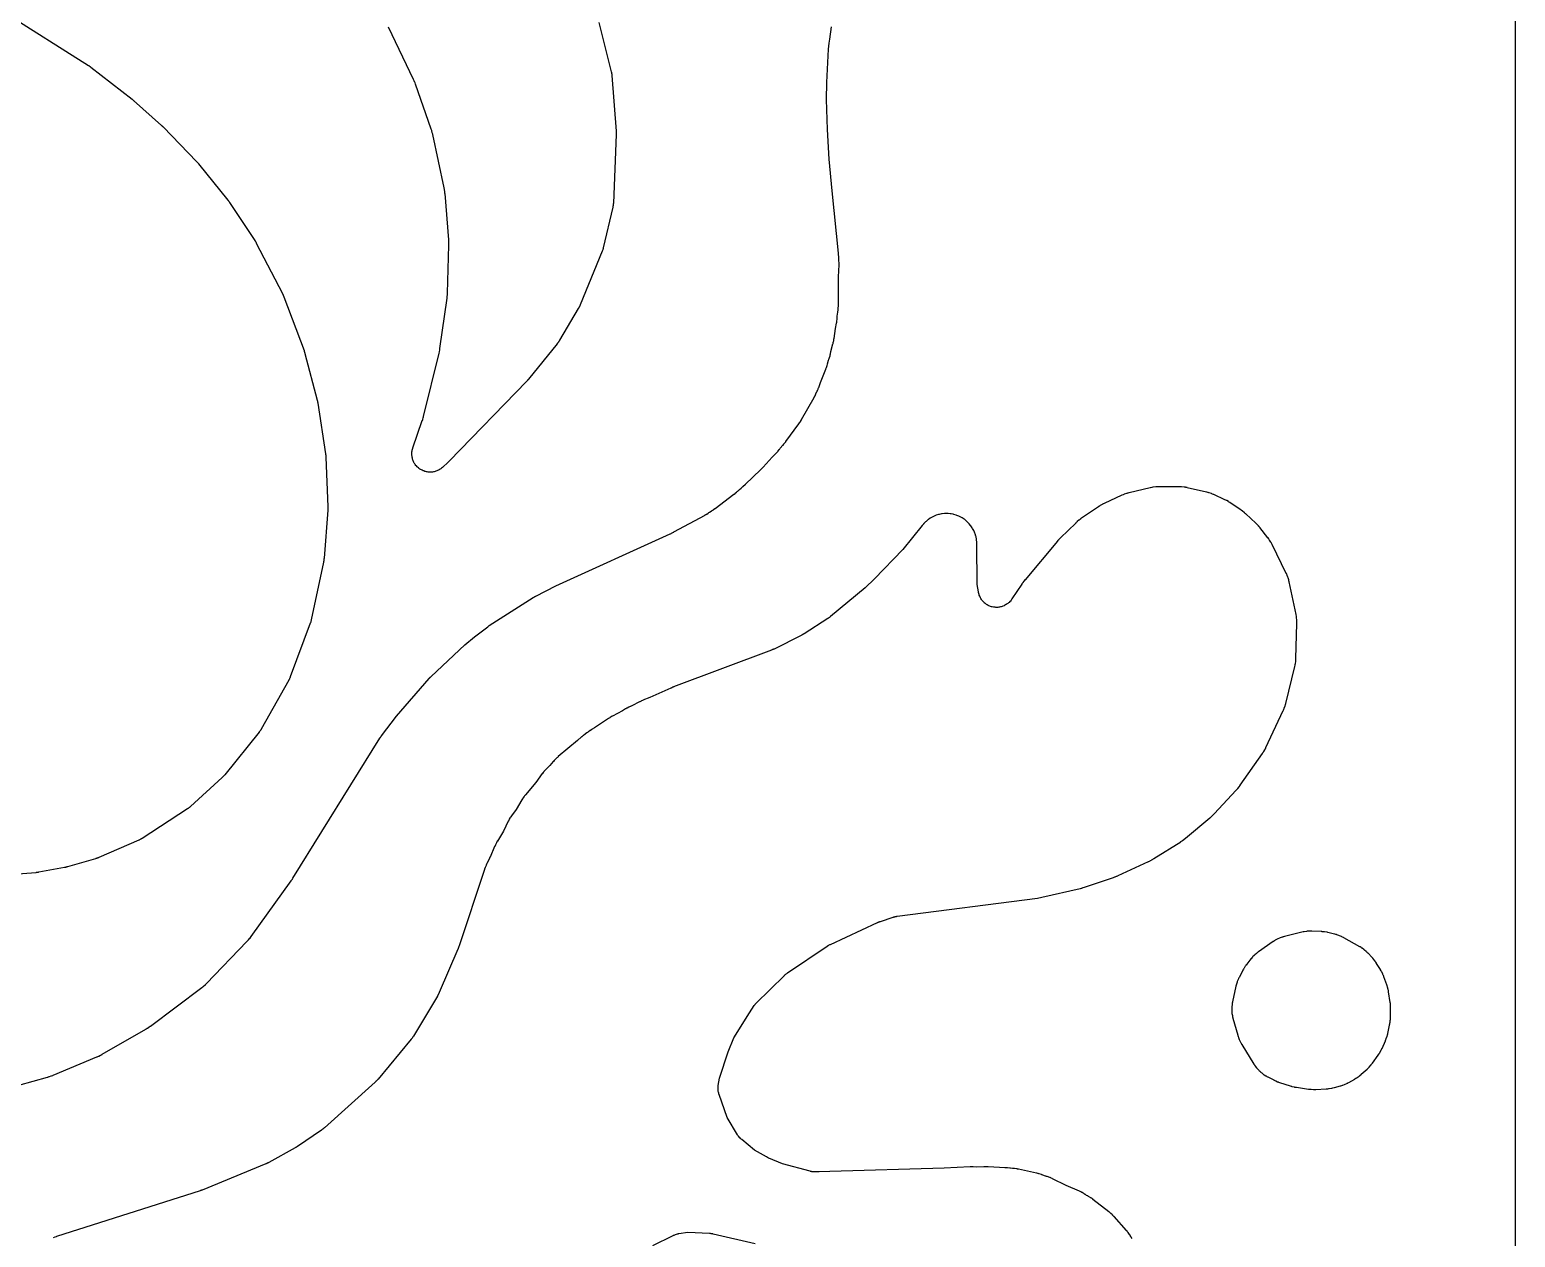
# Model space of a CAD drawing. Header units: millimetres. Extents: x 0 to 300, y 0 to 300.
# Drawn here: x 178.2 to 300, y 102 to 201 of the extents above; entities that cross this region are included whole.
import ezdxf

# ---------------------------------------------------------------- set-up
doc = ezdxf.new("R2010")
doc.units = ezdxf.units.MM
doc.layers.add('CUT', color=7, linetype='CONTINUOUS')

msp = doc.modelspace()

# ---------------------------------------------------------------- linework, layer by layer
at = {"layer": 'CUT'}
for points in [[(1.4375, 300.0625), (298.5476, 300.0625), (299.4329, 300.0625), (299.5063, 300.0589), (299.5645, 300.0503), (299.6216, 300.036), (299.6769, 300.0162), (299.7301, 299.991), (299.7805, 299.9608), (299.8278, 299.9257), (299.8714, 299.8863), (299.9108, 299.8427), (299.9459, 299.7954), (299.9761, 299.745), (300.0013, 299.6918), (300.0211, 299.6365), (300.0354, 299.5794), (300.044, 299.5212), (300.0476, 299.4478), (300.0476, 298.5625), (300.0476, 1.4375)], [(176.1184, 202.4737), (183.042, 198.0836), (183.0511, 198.0778), (183.0721, 198.0641), (183.0811, 198.0581), (183.092, 198.0508), (183.1009, 198.0448), (183.1216, 198.0306), (183.1305, 198.0245), (183.144, 198.0149), (183.1528, 198.0087), (183.1731, 197.994), (183.1818, 197.9877), (183.1924, 197.9798), (183.201, 197.9734), (183.221, 197.9582), (183.2296, 197.9517), (186.6048, 195.328), (186.6097, 195.3242), (186.6211, 195.3152), (186.626, 195.3113), (186.6375, 195.3021), (186.6435, 195.2973), (186.6575, 195.2859), (186.6635, 195.2809), (186.6726, 195.2734), (186.6785, 195.2685), (186.6921, 195.257), (186.6979, 195.2521), (186.7011, 195.2494), (186.708, 195.2434), (186.7239, 195.2294), (186.7307, 195.2234), (189.0231, 193.1761), (189.0281, 193.1716), (189.0398, 193.161), (189.0448, 193.1564), (189.0564, 193.1457), (189.0625, 193.1401), (189.0767, 193.1267), (189.0828, 193.121), (189.092, 193.1122), (189.0979, 193.1065), (189.1117, 193.0931), (189.1176, 193.0873), (189.1208, 193.0841), (189.1277, 193.0772), (189.1438, 193.0609), (189.1507, 193.0539), (191.9197, 190.1873), (191.9267, 190.18), (191.943, 190.1628), (191.9499, 190.1554), (191.9582, 190.1464), (191.9649, 190.139), (191.9807, 190.1215), (191.9874, 190.114), (191.9977, 190.1024), (192.0043, 190.0948), (192.0197, 190.077), (192.0262, 190.0693), (192.0342, 190.0599), (192.0406, 190.0521), (192.0556, 190.034), (192.062, 190.0262), (194.4675, 187.0417), (194.4741, 187.0334), (194.4893, 187.0141), (194.4958, 187.0057), (194.5037, 186.9955), (194.51, 186.9871), (194.5248, 186.9674), (194.5311, 186.9589), (194.5407, 186.9458), (194.5469, 186.9373), (194.5612, 186.9172), (194.5672, 186.9086), (194.5746, 186.898), (194.5806, 186.8893), (194.5944, 186.869), (194.6003, 186.8602), (196.6625, 183.744), (196.6691, 183.7339), (196.6844, 183.7101), (196.6909, 183.6999), (196.6987, 183.6874), (196.705, 183.677), (196.7197, 183.6529), (196.7259, 183.6425), (196.7353, 183.6264), (196.7414, 183.6159), (196.7553, 183.5914), (196.7612, 183.5808), (196.7684, 183.5679), (196.7741, 183.5573), (196.7875, 183.5323), (196.7931, 183.5216), (198.9354, 179.3766), (198.9414, 179.3648), (198.9551, 179.3371), (198.961, 179.3252), (198.968, 179.3106), (198.9736, 179.2986), (198.9866, 179.2705), (198.9921, 179.2584), (199.0003, 179.2398), (199.0056, 179.2277), (199.0178, 179.1992), (199.0229, 179.187), (199.029, 179.172), (199.034, 179.1597), (199.0453, 179.1309), (199.05, 179.1185), (200.7052, 174.7102), (200.7092, 174.6993), (200.7183, 174.6739), (200.7222, 174.663), (200.7268, 174.6497), (200.7305, 174.6387), (200.739, 174.6131), (200.7426, 174.6021), (200.748, 174.5851), (200.7514, 174.574), (200.7593, 174.5482), (200.7626, 174.5371), (200.7665, 174.5235), (200.7697, 174.5124), (200.7769, 174.4863), (200.7799, 174.4752), (201.7822, 170.6499), (201.7851, 170.6386), (201.7917, 170.612), (201.7944, 170.6006), (201.7977, 170.5867), (201.8003, 170.5752), (201.8062, 170.5485), (201.8087, 170.5371), (201.8123, 170.5194), (201.8146, 170.5079), (201.8198, 170.4811), (201.822, 170.4695), (201.8245, 170.4554), (201.8265, 170.4439), (201.831, 170.4169), (201.8328, 170.4053), (202.4708, 166.2425), (202.4727, 166.2298), (202.4768, 166.2003), (202.4784, 166.1876), (202.4803, 166.1721), (202.4818, 166.1594), (202.4851, 166.1298), (202.4864, 166.117), (202.4883, 166.0975), (202.4894, 166.0847), (202.4918, 166.055), (202.4928, 166.0422), (202.4938, 166.0267), (202.4946, 166.0139), (202.4961, 165.9841), (202.4967, 165.9713), (202.6537, 161.8833), (202.6541, 161.8704), (202.6549, 161.8402), (202.6551, 161.8273), (202.6552, 161.8115), (202.6553, 161.7986), (202.6551, 161.7684), (202.655, 161.7555), (202.6546, 161.7356), (202.6543, 161.7227), (202.6532, 161.6925), (202.6527, 161.6796), (202.652, 161.6638), (202.6513, 161.6509), (202.6494, 161.6208), (202.6485, 161.6079), (202.3468, 157.6761), (202.3456, 157.6614), (202.3424, 157.6271), (202.3409, 157.6124), (202.3389, 157.5945), (202.3372, 157.5798), (202.3329, 157.5457), (202.3309, 157.531), (202.3277, 157.5086), (202.3255, 157.494), (202.32, 157.46), (202.3176, 157.4454), (202.3145, 157.4277), (202.3118, 157.4132), (202.3052, 157.3794), (202.3023, 157.3649), (201.3023, 152.6215), (201.3008, 152.6148), (201.2974, 152.5992), (201.2959, 152.5925), (201.2956, 152.5908), (201.2892, 152.5647), (201.2736, 152.5041), (201.2679, 152.4833), (201.2583, 152.4523), (201.2337, 152.3781), (201.2225, 152.3464), (199.5763, 147.9382), (199.5738, 147.9315), (199.5678, 147.9159), (199.5652, 147.9093), (199.5646, 147.9077), (199.554, 147.8819), (199.5284, 147.822), (199.5193, 147.8015), (199.5045, 147.7712), (199.4674, 147.6989), (199.4508, 147.6681), (197.1952, 143.6647), (197.1906, 143.6567), (197.1833, 143.644), (197.1714, 143.6241), (197.1537, 143.5952), (197.1381, 143.5706), (197.125, 143.5506), (197.1183, 143.5406), (197.1153, 143.5361), (197.0995, 143.5135), (197.0631, 143.4632), (197.041, 143.4338), (197.0322, 143.4226), (197.0264, 143.4154), (194.206, 139.9051), (194.2015, 139.8996), (194.1911, 139.8868), (194.1866, 139.8813), (194.1854, 139.8799), (194.1674, 139.8588), (194.1244, 139.8102), (194.1093, 139.7936), (194.0859, 139.7695), (194.0282, 139.7127), (194.0029, 139.6888), (191.392, 137.3102), (191.3852, 137.304), (191.3744, 137.2944), (191.357, 137.2793), (191.3314, 137.2576), (191.3091, 137.2393), (191.2906, 137.2245), (191.2811, 137.2171), (191.2769, 137.2139), (191.2549, 137.1975), (191.2052, 137.1614), (191.1752, 137.1406), (191.1634, 137.1328), (191.1558, 137.1277), (187.4241, 134.7011), (187.4162, 134.6961), (187.4037, 134.6881), (187.3835, 134.6757), (187.3536, 134.6578), (187.3278, 134.6429), (187.3065, 134.6311), (187.2956, 134.6251), (187.2908, 134.6225), (187.2657, 134.6095), (187.209, 134.5813), (187.1749, 134.5653), (187.1616, 134.5593), (187.153, 134.5555), (183.8811, 133.1364), (183.868, 133.1308), (183.8373, 133.1181), (183.8241, 133.1128), (183.808, 133.1064), (183.7947, 133.1012), (183.7637, 133.0895), (183.7503, 133.0845), (183.7298, 133.0771), (183.7164, 133.0724), (183.685, 133.0616), (183.6715, 133.0571), (183.655, 133.0518), (183.6414, 133.0475), (183.6097, 133.0377), (183.596, 133.0336), (181.3045, 132.3678), (181.2937, 132.3647), (181.2686, 132.3577), (181.2578, 132.3548), (181.2445, 132.3513), (181.2337, 132.3485), (181.2083, 132.3422), (181.1975, 132.3395), (181.1807, 132.3355), (181.1698, 132.333), (181.1443, 132.3273), (181.1333, 132.3249), (181.12, 132.3221), (181.109, 132.3199), (181.0834, 132.3148), (181.0724, 132.3127), (178.9519, 131.9197), (178.9406, 131.9177), (178.9141, 131.9131), (178.9027, 131.9112), (178.8888, 131.909), (178.8774, 131.9073), (178.8508, 131.9034), (178.8394, 131.9018), (178.8218, 131.8995), (178.8104, 131.898), (178.7837, 131.8948), (178.7722, 131.8935), (178.7582, 131.892), (178.7468, 131.8909), (178.72, 131.8884), (178.7085, 131.8874), (176.1332, 131.6788)], [(176.129, 114.1397), (179.6746, 115.119), (179.6929, 115.1244), (179.811, 115.1611), (179.8291, 115.167), (179.9758, 115.2178), (179.9937, 115.2243), (180.1093, 115.2684), (180.127, 115.2755), (183.726, 116.7819), (183.7436, 116.7895), (183.8571, 116.8414), (183.8744, 116.8496), (184.0146, 116.9192), (184.0317, 116.928), (184.1416, 116.9869), (184.1584, 116.9963), (187.7381, 119.0668), (187.7531, 119.0758), (187.8498, 119.1355), (187.8645, 119.145), (187.9837, 119.2235), (187.9982, 119.2333), (188.0912, 119.2986), (188.1054, 119.3089), (192.3361, 122.4656), (192.3459, 122.473), (192.4088, 122.522), (192.4184, 122.5297), (192.4557, 122.5599), (192.4744, 122.5758), (192.594, 122.6812), (192.612, 122.6978), (192.6467, 122.731), (192.6555, 122.7396), (192.7119, 122.7959), (192.7205, 122.8047), (196.0294, 126.2435), (196.0441, 126.2593), (196.1374, 126.3635), (196.1515, 126.3798), (196.2637, 126.5146), (196.2772, 126.5314), (196.3628, 126.6421), (196.3757, 126.6593), (199.6571, 131.2304), (199.6626, 131.2381), (199.6999, 131.2919), (199.7056, 131.3003), (199.7511, 131.3681), (199.7565, 131.3764), (199.7915, 131.4306), (199.7972, 131.4395), (206.9312, 142.9221), (206.9372, 142.9316), (206.9514, 142.9538), (206.9575, 142.9633), (206.965, 142.9748), (206.9713, 142.9841), (206.986, 143.0059), (206.9924, 143.0153), (207.0023, 143.0295), (207.0087, 143.0388), (207.024, 143.0602), (207.0306, 143.0694), (207.0387, 143.0805), (207.0454, 143.0895), (207.0612, 143.1106), (207.068, 143.1196), (208.3042, 144.7251), (210.9588, 147.803), (210.9665, 147.8119), (210.9847, 147.8324), (210.9926, 147.8412), (211.0022, 147.8518), (211.0102, 147.8605), (211.0289, 147.8806), (211.037, 147.8891), (211.0496, 147.9022), (211.0578, 147.9106), (211.077, 147.9302), (211.0853, 147.9385), (211.0955, 147.9487), (211.1039, 147.9569), (211.1237, 147.9759), (211.1322, 147.9841), (213.8863, 150.5731), (214.6924, 151.236), (215.7701, 152.065), (215.8693, 152.1413), (215.8873, 152.1551), (215.8932, 152.1597), (219.51, 154.4602), (219.5195, 154.4661), (219.5417, 154.4799), (219.5512, 154.4857), (219.5629, 154.4927), (219.5726, 154.4984), (219.5951, 154.5116), (219.6048, 154.5172), (219.6198, 154.5257), (219.6296, 154.5312), (219.6525, 154.5438), (219.6623, 154.5492), (219.6743, 154.5556), (219.6842, 154.5609), (219.7074, 154.5729), (219.7174, 154.578), (221.3615, 155.407), (230.7412, 159.6859), (230.7513, 159.6907), (230.8061, 159.7169), (230.8391, 159.7322), (230.8504, 159.7376), (230.9419, 159.7825), (230.9531, 159.7882), (231.0252, 159.8254), (231.0363, 159.8313), (233.5964, 161.2225), (233.6055, 161.2276), (233.6688, 161.2634), (233.6782, 161.2688), (233.7192, 161.293), (233.7388, 161.3051), (233.8592, 161.3826), (233.8776, 161.3949), (233.9091, 161.4168), (233.9175, 161.4228), (233.9758, 161.4649), (233.9852, 161.4718), (233.9978, 161.4813), (234.0035, 161.4846), (234.119, 161.5541), (234.1366, 161.5651), (234.2785, 161.6573), (234.2957, 161.6689), (234.4061, 161.7462), (234.4229, 161.7584), (235.9704, 162.9237), (235.9831, 162.9335), (236.0642, 162.998), (236.0765, 163.0081), (236.1761, 163.0918), (236.1882, 163.1022), (236.2658, 163.1709), (236.2776, 163.1817), (236.3888, 163.2856), (236.4161, 163.3077), (236.4322, 163.3213), (236.5621, 163.4341), (236.5777, 163.4482), (236.678, 163.5418), (236.6932, 163.5564), (236.9015, 163.765), (238.1416, 164.9243), (238.1509, 164.9331), (238.2104, 164.9912), (238.2194, 165.0002), (238.2926, 165.0747), (238.3014, 165.0839), (238.3584, 165.1444), (238.367, 165.1538), (239.0901, 165.9556), (239.3551, 166.2209), (239.3692, 166.2354), (239.4587, 166.3313), (239.4722, 166.3462), (239.5804, 166.4702), (239.5934, 166.4856), (239.6763, 166.5873), (239.6888, 166.6032), (239.7685, 166.7079), (239.985, 166.948), (239.9952, 166.9596), (240.0606, 167.0359), (240.0705, 167.0478), (240.15, 167.1457), (240.1596, 167.1578), (240.2209, 167.2374), (240.2302, 167.2498), (241.2806, 168.6883), (241.2906, 168.7025), (241.3544, 168.7954), (241.364, 168.8098), (241.4407, 168.9286), (241.4499, 168.9433), (241.5082, 169.0397), (241.5169, 169.0547), (242.5353, 170.8535), (242.5449, 170.8711), (242.6052, 170.9865), (242.6142, 171.0044), (242.685, 171.1516), (242.6934, 171.1698), (242.7458, 171.2889), (242.7471, 171.2918), (242.7557, 171.3082), (242.761, 171.3184), (242.7837, 171.3636), (242.7943, 171.3856), (242.857, 171.5239), (242.8663, 171.5455), (242.8817, 171.5831), (242.8857, 171.5934), (242.9132, 171.6645), (242.9175, 171.6761), (243.0672, 172.0889), (243.5069, 173.1847), (243.5134, 173.2018), (243.5544, 173.3137), (243.5605, 173.3311), (243.6076, 173.4731), (243.6131, 173.4905), (243.6472, 173.6048), (243.6521, 173.6224), (243.731, 173.9197), (243.7549, 173.9857), (243.7585, 173.9959), (243.7828, 174.067), (243.7864, 174.0776), (243.8015, 174.1245), (243.8083, 174.1473), (243.848, 174.2898), (243.8537, 174.312), (243.8629, 174.3505), (243.8653, 174.361), (243.8811, 174.4336), (243.8836, 174.4454), (243.9225, 174.6417), (244.0866, 175.2604), (244.0908, 175.2771), (244.1164, 175.3863), (244.1201, 175.4032), (244.1483, 175.5411), (244.1515, 175.558), (244.1708, 175.6685), (244.1735, 175.6856), (244.2956, 176.5259), (244.3801, 176.9529), (244.3824, 176.9649), (244.3961, 177.0425), (244.3981, 177.0544), (244.4054, 177.1013), (244.4087, 177.1253), (244.4267, 177.282), (244.429, 177.3061), (244.4325, 177.3534), (244.4333, 177.3655), (244.4375, 177.4443), (244.4381, 177.4564), (244.4403, 177.5223), (244.4899, 177.8639), (244.4925, 177.8841), (244.507, 178.0156), (244.5089, 178.0359), (244.5216, 178.2014), (244.5228, 178.2217), (244.5284, 178.3539), (244.5289, 178.3742), (244.549, 180.7515), (244.5825, 181.7441), (244.5828, 181.7637), (244.5829, 181.8911), (244.5826, 181.9107), (244.5776, 182.0705), (244.5766, 182.0901), (244.5684, 182.2172), (244.5669, 182.2367), (244.562, 182.2864), (244.5621, 182.293), (244.562, 182.3095), (244.56, 182.4164), (244.5594, 182.4328), (244.5532, 182.5669), (244.5522, 182.5834), (244.5443, 182.69), (244.5429, 182.7064), (244.025, 187.8037), (243.7718, 190.4049), (243.652, 192.8328), (243.5506, 195.3062), (243.594, 196.6839), (243.7253, 199.4284), (243.7551, 199.6634), (243.7874, 199.9178), (243.8281, 200.2376), (243.9565, 201.2483)], [(224.8904, 201.6065), (225.9064, 197.565), (225.9087, 197.5557), (225.9122, 197.5412), (225.9174, 197.5179), (225.9247, 197.4836), (225.9305, 197.4541), (225.9348, 197.43), (225.9369, 197.4176), (225.9378, 197.4122), (225.9419, 197.384), (225.9502, 197.3207), (225.9544, 197.283), (225.9556, 197.2684), (225.9564, 197.2589), (226.3105, 192.7103), (226.3114, 192.6968), (226.3134, 192.6653), (226.3141, 192.6518), (226.3149, 192.6353), (226.3155, 192.6218), (226.3165, 192.5903), (226.3168, 192.5768), (226.3172, 192.556), (226.3173, 192.5425), (226.3174, 192.511), (226.3173, 192.4975), (226.3171, 192.481), (226.3169, 192.4675), (226.316, 192.436), (226.3155, 192.4225), (226.0771, 186.8091), (226.0766, 186.7986), (226.0758, 186.7824), (226.0725, 186.7405), (226.0654, 186.6701), (226.0617, 186.6387), (226.0614, 186.6371), (226.0566, 186.6059), (226.0446, 186.5362), (226.0365, 186.4949), (226.0329, 186.479), (226.0306, 186.4688), (225.2523, 183.1339), (225.2502, 183.1251), (225.2468, 183.1113), (225.2412, 183.0893), (225.2324, 183.057), (225.2245, 183.0296), (225.2177, 183.0072), (225.2142, 182.9959), (225.2126, 182.9908), (225.2039, 182.9651), (225.1837, 182.9078), (225.1709, 182.874), (225.1658, 182.861), (225.1624, 182.8527), (223.3571, 178.4583), (223.3508, 178.4433), (223.3358, 178.4085), (223.3292, 178.3937), (223.321, 178.3757), (223.3142, 178.3609), (223.2979, 178.3267), (223.2908, 178.3121), (223.2797, 178.2898), (223.2723, 178.2753), (223.2548, 178.2417), (223.2472, 178.2274), (223.2377, 178.21), (223.2298, 178.1958), (223.2111, 178.1628), (223.203, 178.1488), (221.6671, 175.5524), (221.6586, 175.5383), (221.6385, 175.5057), (221.6298, 175.4918), (221.619, 175.475), (221.61, 175.4612), (221.5887, 175.4294), (221.5795, 175.4158), (221.5651, 175.3951), (221.5556, 175.3817), (221.5332, 175.3507), (221.5235, 175.3374), (221.5114, 175.3214), (221.5015, 175.3084), (221.4779, 175.2782), (221.4677, 175.2653), (219.1235, 172.3671), (219.1171, 172.3592), (219.102, 172.341), (219.0955, 172.3332), (219.0875, 172.3238), (219.0809, 172.3161), (219.0654, 172.2982), (219.0587, 172.2906), (219.0483, 172.2789), (219.0416, 172.2713), (219.0257, 172.2538), (219.0188, 172.2463), (219.0104, 172.2372), (219.0035, 172.2298), (218.9872, 172.2127), (218.9802, 172.2054), (212.6041, 165.633), (212.6006, 165.6294), (212.5925, 165.6212), (212.5891, 165.6176), (212.5808, 165.6093), (212.5765, 165.605), (212.5663, 165.5949), (212.5619, 165.5905), (212.5552, 165.5839), (212.5509, 165.5797), (212.5407, 165.5699), (212.5369, 165.5662), (212.5284, 165.5581), (212.5164, 165.5469), (212.5111, 165.5419), (212.0843, 165.1472), (212.0524, 165.1191), (211.9904, 165.0672), (211.92, 165.0139), (211.8715, 164.9807), (211.7962, 164.9346), (211.7447, 164.9064), (211.6653, 164.8678), (211.6112, 164.8448), (211.5284, 164.8142), (211.4724, 164.7966), (211.387, 164.7742), (211.3295, 164.7622), (211.2423, 164.7483), (211.1839, 164.742), (211.0957, 164.7367), (211.037, 164.7361), (210.9488, 164.7395), (210.8902, 164.7447), (210.8028, 164.7567), (210.745, 164.7676), (210.6592, 164.7881), (210.6028, 164.8046), (210.5194, 164.8334), (210.4648, 164.8554), (210.3846, 164.8923), (210.3325, 164.9194), (210.2563, 164.964), (210.2071, 164.9961), (210.1357, 165.0479), (210.0899, 165.0847), (210.0238, 165.1433), (209.9818, 165.1844), (209.9219, 165.2492), (209.8841, 165.2942), (209.8307, 165.3645), (209.7976, 165.413), (209.7514, 165.4883), (209.7231, 165.5398), (209.6845, 165.6192), (209.6614, 165.6732), (209.6308, 165.756), (209.6131, 165.812), (209.5907, 165.8974), (209.5786, 165.9549), (209.5647, 166.0421), (209.5583, 166.1005), (209.553, 166.1886), (209.5524, 166.2474), (209.5557, 166.3356), (209.5609, 166.3941), (209.5728, 166.4816), (209.5837, 166.5394), (209.6042, 166.6252), (209.6268, 166.7029), (209.6402, 166.7449), (210.4069, 168.9656), (210.4112, 168.9786), (210.4383, 169.0634), (210.4424, 169.0765), (210.474, 169.1838), (210.4777, 169.197), (210.501, 169.2831), (210.5044, 169.2963), (211.7821, 174.4936), (211.7855, 174.5085), (211.8068, 174.6056), (211.8099, 174.6206), (211.8334, 174.7431), (211.8361, 174.7582), (211.8524, 174.8563), (211.8547, 174.8714), (212.4345, 179.0139), (212.4365, 179.0298), (212.4482, 179.1333), (212.4498, 179.1493), (212.4609, 179.2796), (212.4621, 179.2956), (212.4682, 179.3996), (212.469, 179.4156), (212.596, 183.3651), (212.5963, 183.3824), (212.5967, 183.4949), (212.5965, 183.5122), (212.5929, 183.6534), (212.5922, 183.6707), (212.5861, 183.783), (212.5849, 183.8003), (212.2692, 187.5839), (212.2673, 187.6031), (212.253, 187.727), (212.2505, 187.7461), (212.2275, 187.9009), (212.2244, 187.9199), (212.2021, 188.0427), (212.1984, 188.0615), (211.2619, 192.4282), (211.2577, 192.4463), (211.2288, 192.5633), (211.2241, 192.5812), (211.1833, 192.7269), (211.178, 192.7447), (211.1419, 192.8597), (211.1361, 192.8773), (209.8565, 196.5536), (209.8506, 196.5697), (209.8109, 196.674), (209.8046, 196.69), (209.7511, 196.8194), (209.7443, 196.8351), (209.6987, 196.937), (209.6915, 196.9526), (207.6275, 201.2317)], [(268.6296, 101.8775), (268.5516, 101.9886), (268.5193, 102.0431), (268.5118, 102.0555), (268.4622, 102.135), (268.4544, 102.1471), (268.4234, 102.1942), (268.407, 102.2179), (268.2966, 102.3692), (268.2791, 102.3921), (268.2437, 102.436), (268.2345, 102.4471), (268.174, 102.5186), (268.1645, 102.5295), (267.1437, 103.6787), (267.1345, 103.6889), (267.0736, 103.7544), (267.0641, 103.7644), (267.0266, 103.8029), (267.0069, 103.8222), (266.8764, 103.9444), (266.8559, 103.9627), (266.8151, 103.9976), (266.8045, 104.0065), (266.7352, 104.063), (266.7244, 104.0715), (265.4075, 105.0958), (265.3952, 105.1051), (265.3144, 105.1647), (265.3018, 105.1737), (265.2524, 105.2082), (265.2266, 105.2252), (265.0564, 105.3315), (265.0298, 105.3471), (264.9771, 105.3764), (264.9635, 105.3837), (264.8874, 105.4234), (264.887, 105.4237), (264.7984, 105.4856), (264.7846, 105.4949), (264.7304, 105.5306), (264.7021, 105.5481), (264.5153, 105.6567), (264.4861, 105.6726), (264.4283, 105.7021), (264.4134, 105.7094), (264.3157, 105.7558), (264.3006, 105.7628), (263.2227, 106.2386), (262.0941, 106.7909), (262.0781, 106.7984), (261.9738, 106.8457), (261.9577, 106.8528), (261.8943, 106.8793), (261.8614, 106.8919), (261.6454, 106.9677), (261.6119, 106.9784), (261.5458, 106.9973), (261.5288, 107.002), (261.4458, 107.0231), (261.3894, 107.048), (261.3754, 107.0539), (261.2845, 107.0914), (261.2704, 107.097), (261.2152, 107.1181), (261.1867, 107.1282), (260.9997, 107.1891), (260.9707, 107.1977), (260.9137, 107.2131), (260.899, 107.2169), (260.8034, 107.2402), (260.7887, 107.2436), (259.2926, 107.5686), (259.2821, 107.5708), (259.2088, 107.5854), (259.1978, 107.5875), (259.1496, 107.5961), (259.1263, 107.5998), (258.9804, 107.6201), (258.9579, 107.6228), (258.9186, 107.6267), (258.908, 107.6277), (258.8343, 107.6338), (258.8224, 107.6347), (258.6489, 107.6455), (258.6188, 107.6507), (258.5897, 107.655), (258.4003, 107.6783), (258.3711, 107.6811), (258.3139, 107.6853), (258.2992, 107.6862), (258.2039, 107.6909), (258.1892, 107.6914), (257.7402, 107.7023), (256.8233, 107.7596), (256.8093, 107.7603), (256.7188, 107.7639), (256.7048, 107.7643), (256.591, 107.7661), (256.5771, 107.7661), (256.4865, 107.7655), (256.4725, 107.7652), (255.8873, 107.7473), (255.5875, 107.7546), (255.5783, 107.7547), (255.5143, 107.7553), (255.5044, 107.7553), (255.4246, 107.7547), (255.4149, 107.7545), (255.3518, 107.7531), (255.3415, 107.7527), (253.2002, 107.665), (243.8427, 107.3786), (242.948, 107.3512), (242.855, 107.3483), (242.7473, 107.345), (242.3578, 107.3659), (242.3297, 107.3704), (242.2754, 107.3814), (242.2329, 107.391), (242.2165, 107.3952), (242.206, 107.3979), (239.9472, 107.9989), (238.8234, 108.4623), (238.8007, 108.4756), (238.6378, 108.5708), (238.3803, 108.7214), (237.6643, 109.14), (236.6096, 109.9972), (236.6021, 110.0033), (236.6015, 110.0038), (236.5616, 110.0391), (236.5003, 110.0964), (236.4364, 110.1627), (236.3974, 110.2075), (236.3416, 110.2786), (236.2961, 110.3429), (236.2666, 110.3874), (236.2635, 110.3924), (236.2576, 110.4019), (235.4011, 111.8191), (234.7518, 113.6868), (234.7385, 113.7283), (234.716, 113.8049), (234.6955, 113.8896), (234.6845, 113.9466), (234.6723, 114.0328), (234.667, 114.0906), (234.6631, 114.1777), (234.6634, 114.2357), (234.668, 114.3227), (234.6761, 114.4021), (234.6815, 114.4454), (234.7727, 115.049), (235.4815, 117.1839), (235.9455, 118.3563), (237.2392, 120.4037), (237.628, 120.9878), (237.6341, 120.9967), (237.6435, 121.0105), (237.6687, 121.0457), (237.6708, 121.0484), (237.7167, 121.1006), (237.7518, 121.1383), (237.7657, 121.1525), (237.7748, 121.1616), (240.1, 123.455), (240.1075, 123.4622), (240.119, 123.4734), (240.1496, 123.5015), (240.2022, 123.5477), (240.226, 123.5679), (240.2273, 123.569), (240.2517, 123.5883), (240.3074, 123.6308), (240.341, 123.6552), (240.3543, 123.6643), (240.3628, 123.6702), (243.6174, 125.867), (243.6249, 125.872), (243.6368, 125.8799), (243.6559, 125.8921), (243.6843, 125.9099), (243.7088, 125.9246), (243.729, 125.9364), (243.7393, 125.9423), (243.7439, 125.9449), (243.7677, 125.9578), (243.8216, 125.9861), (243.8539, 126.0023), (243.8665, 126.0082), (243.8747, 126.0121), (247.73, 127.7952), (247.7418, 127.8005), (247.7693, 127.8128), (247.7812, 127.8179), (247.7957, 127.8242), (247.8076, 127.8292), (247.8355, 127.8406), (247.8475, 127.8455), (247.866, 127.8528), (247.8781, 127.8574), (247.9063, 127.8681), (247.9184, 127.8726), (247.9333, 127.8779), (247.9455, 127.8822), (247.974, 127.8921), (247.9862, 127.8962), (249.0156, 128.2354), (249.0257, 128.2386), (249.0414, 128.2436), (249.0822, 128.2554), (249.1514, 128.2738), (249.1823, 128.2814), (249.184, 128.2818), (249.2152, 128.2883), (249.2855, 128.3017), (249.3274, 128.3087), (249.3436, 128.311), (249.3542, 128.3124), (260.857, 129.8089), (260.8715, 129.811), (260.9654, 129.8256), (260.9799, 129.828), (261.0974, 129.8491), (261.1117, 129.8519), (261.2049, 129.871), (261.2192, 129.8742), (264.3694, 130.6015), (264.3836, 130.605), (264.4753, 130.6285), (264.4893, 130.6323), (264.6037, 130.6646), (264.6177, 130.6688), (264.7081, 130.6967), (264.722, 130.7012), (267.089, 131.4962), (267.1045, 131.5016), (267.2051, 131.5385), (267.2205, 131.5444), (267.3454, 131.5942), (267.3606, 131.6005), (267.459, 131.6428), (267.474, 131.6495), (269.9723, 132.8071), (269.9896, 132.8155), (270.1014, 132.8718), (270.1185, 132.8807), (270.2564, 132.9557), (270.2732, 132.9652), (270.3812, 133.0285), (270.3976, 133.0385), (272.6069, 134.4307), (272.6234, 134.4415), (272.7299, 134.5136), (272.746, 134.5249), (272.8765, 134.6197), (272.8923, 134.6316), (272.9938, 134.7105), (273.0092, 134.7229), (275.0075, 136.3863), (275.0219, 136.3987), (275.1146, 136.481), (275.1287, 136.4939), (275.2417, 136.6008), (275.2553, 136.6141), (275.3426, 136.7022), (275.3558, 136.7159), (277.1667, 138.6619), (277.1805, 138.6773), (277.2688, 138.7791), (277.2821, 138.7949), (277.3884, 138.9263), (277.4012, 138.9426), (277.4823, 139.0502), (277.4944, 139.067), (279.3196, 141.6715), (279.3269, 141.6822), (279.374, 141.7526), (279.3811, 141.7635), (279.4085, 141.8064), (279.422, 141.8286), (279.5067, 141.9751), (279.5193, 141.9979), (279.5428, 142.043), (279.5487, 142.0546), (279.5862, 142.1305), (279.5919, 142.1423), (281.0207, 145.1963), (281.0268, 145.2097), (281.0652, 145.2974), (281.0709, 145.3109), (281.0927, 145.3641), (281.1032, 145.3916), (281.1669, 145.5719), (281.176, 145.5999), (281.1924, 145.655), (281.1965, 145.6692), (281.2216, 145.7615), (281.2253, 145.7757), (281.9673, 148.7907), (281.9709, 148.8064), (281.9931, 148.9082), (281.9963, 148.9239), (282.008, 148.9854), (282.0132, 149.0171), (282.0411, 149.2236), (282.0445, 149.2555), (282.0496, 149.3179), (282.0507, 149.3339), (282.0563, 149.438), (282.057, 149.454), (282.136, 152.3337), (282.1362, 152.3513), (282.136, 152.4655), (282.1357, 152.483), (282.1335, 152.5516), (282.1314, 152.5866), (282.111, 152.814), (282.1068, 152.8489), (282.0967, 152.9167), (282.0938, 152.934), (282.0736, 153.0464), (282.0703, 153.0637), (281.5076, 155.7436), (281.505, 155.7558), (281.4866, 155.835), (281.4836, 155.8472), (281.4716, 155.8945), (281.465, 155.9186), (281.4191, 156.0723), (281.4028, 156.1195), (281.3443, 156.2688), (281.3346, 156.2919), (281.3149, 156.3366), (281.3098, 156.348), (281.2754, 156.4216), (281.27, 156.4329), (280.108, 158.796), (280.1009, 158.81), (280.0533, 158.9006), (280.0458, 158.9144), (280.0159, 158.9681), (279.9998, 158.9951), (279.8908, 159.1682), (279.8734, 159.1944), (279.8379, 159.2446), (279.8287, 159.2573), (279.7675, 159.3393), (279.758, 159.3518), (279.0863, 160.2049), (279.0795, 160.2134), (279.0314, 160.2723), (279.0242, 160.281), (278.9919, 160.319), (278.976, 160.337), (278.8747, 160.4471), (278.8587, 160.4638), (278.8305, 160.4922), (278.8227, 160.4998), (278.7688, 160.5522), (278.76, 160.5606), (277.9388, 161.3254), (277.9305, 161.333), (277.8723, 161.3852), (277.8636, 161.3929), (277.8248, 161.4264), (277.8057, 161.4421), (277.6851, 161.5378), (277.6662, 161.5522), (277.6329, 161.5765), (277.6238, 161.583), (277.5606, 161.6274), (277.5502, 161.6345), (276.6612, 162.2317), (276.6511, 162.2383), (276.5852, 162.2807), (276.5749, 162.2871), (276.5348, 162.3118), (276.514, 162.324), (276.3772, 162.4007), (276.356, 162.412), (276.3139, 162.4334), (276.3031, 162.4388), (276.2326, 162.4729), (276.2216, 162.4781), (275.3212, 162.8916), (275.3074, 162.8977), (275.2175, 162.9363), (275.2036, 162.942), (275.149, 162.9639), (275.1208, 162.9743), (274.9358, 163.0377), (274.907, 163.0468), (274.8505, 163.063), (274.836, 163.067), (274.7413, 163.0917), (274.7267, 163.0953), (273.1484, 163.4644), (273.1312, 163.4681), (273.019, 163.4909), (273.0017, 163.4942), (272.9341, 163.5059), (272.8992, 163.5108), (272.672, 163.5365), (272.6369, 163.5394), (272.5683, 163.5431), (272.5507, 163.5437), (272.4364, 163.5465), (272.4188, 163.5467), (270.8086, 163.5386), (270.7916, 163.5383), (270.681, 163.5346), (270.664, 163.5338), (270.5977, 163.5297), (270.5638, 163.5266), (270.3443, 163.5005), (270.3106, 163.4955), (270.2452, 163.4839), (270.2285, 163.4807), (270.1202, 163.4583), (270.1036, 163.4546), (268.3672, 163.0444), (268.3527, 163.0408), (268.2584, 163.016), (268.244, 163.012), (268.1877, 162.9957), (268.1591, 162.9867), (267.9749, 162.9232), (267.9468, 162.9127), (267.8925, 162.8909), (267.8787, 162.8851), (267.7892, 162.8465), (267.7755, 162.8404), (266.3285, 162.1733), (266.3168, 162.1678), (266.241, 162.1308), (266.2294, 162.125), (266.1843, 162.1018), (266.1615, 162.0895), (266.0151, 162.006), (265.9929, 161.9926), (265.95, 161.9656), (265.9391, 161.9586), (265.8687, 161.9122), (265.858, 161.9049), (264.3998, 160.8967), (264.3895, 160.8895), (264.3234, 160.8417), (264.3133, 160.8343), (264.2742, 160.8047), (264.2545, 160.7892), (264.1286, 160.6856), (264.1096, 160.6692), (264.0731, 160.6365), (264.0638, 160.628), (264.0042, 160.5724), (263.9951, 160.5637), (262.7558, 159.3566), (262.7452, 159.346), (262.6773, 159.2766), (262.667, 159.2657), (262.584, 159.1764), (262.574, 159.1654), (262.5097, 159.0926), (262.4999, 159.0813), (259.8372, 155.9132), (259.8262, 155.8998), (259.7563, 155.8116), (259.7457, 155.7978), (259.6612, 155.6846), (259.6511, 155.6706), (259.5864, 155.5784), (259.5766, 155.5641), (258.7675, 154.3384), (258.7419, 154.3017), (258.6934, 154.2356), (258.637, 154.1663), (258.5972, 154.122), (258.5342, 154.0586), (258.4902, 154.0185), (258.4211, 153.9616), (258.3734, 153.9261), (258.299, 153.8764), (258.248, 153.8458), (258.1691, 153.8037), (258.1152, 153.7783), (258.0326, 153.7442), (257.9765, 153.7243), (257.8908, 153.6986), (257.833, 153.6844), (257.7452, 153.6673), (257.6863, 153.6589), (257.5973, 153.6506), (257.5378, 153.648), (257.4484, 153.6487), (257.3889, 153.652), (257.3, 153.6615), (257.2412, 153.6707), (257.1537, 153.689), (257.0961, 153.704), (257.0108, 153.7309), (256.955, 153.7516), (256.8727, 153.7868), (256.8193, 153.8129), (256.7409, 153.8561), (256.6903, 153.8874), (256.6167, 153.9381), (256.5694, 153.9743), (256.5012, 154.0321), (256.4577, 154.0728), (256.3955, 154.137), (256.3563, 154.1818), (256.3009, 154.252), (256.2663, 154.3004), (256.218, 154.3757), (256.1885, 154.4274), (256.1479, 154.5071), (256.1236, 154.5615), (256.0912, 154.6448), (256.0724, 154.7013), (256.0484, 154.7874), (256.0304, 154.8673), (256.0216, 154.9112), (255.9172, 155.5119), (255.9148, 155.5268), (255.9093, 155.5616), (255.9093, 155.5617), (255.8934, 158.7966), (255.8931, 158.8113), (255.8903, 158.9071), (255.8897, 158.9218), (255.8866, 158.9793), (255.8842, 159.0087), (255.8648, 159.1967), (255.8558, 159.255), (255.8185, 159.4376), (255.8039, 159.4947), (255.7488, 159.6728), (255.7287, 159.7282), (255.6564, 159.9), (255.6309, 159.9532), (255.5421, 160.1171), (255.5115, 160.1675), (255.4071, 160.3219), (255.3717, 160.369), (255.2526, 160.5124), (255.2127, 160.5559), (255.0801, 160.6869), (255.0362, 160.7262), (254.8914, 160.8436), (254.8438, 160.8784), (254.6882, 160.981), (254.6374, 161.011), (254.4725, 161.0978), (254.419, 161.1227), (254.2463, 161.1929), (254.1907, 161.2124), (254.012, 161.2653), (253.9547, 161.2792), (253.7716, 161.3144), (253.7132, 161.3226), (253.5276, 161.3396), (253.4687, 161.3421), (253.2823, 161.3408), (253.2235, 161.3375), (253.0381, 161.3179), (252.9798, 161.3088), (252.7973, 161.2711), (252.7402, 161.2564), (252.5622, 161.2009), (252.5069, 161.1806), (252.3352, 161.108), (252.2821, 161.0824), (252.1184, 160.9933), (252.0681, 160.9626), (251.9139, 160.8578), (251.8668, 160.8223), (251.7237, 160.7029), (251.6803, 160.663), (251.5478, 160.5282), (251.5276, 160.5067), (251.4893, 160.4638), (251.4796, 160.4526), (251.4176, 160.3795), (251.4082, 160.3682), (249.8257, 158.4072), (247.4802, 156.0019), (246.7241, 155.2483), (243.8959, 152.8996), (243.8852, 152.8908), (243.86, 152.8706), (243.8491, 152.8619), (243.8358, 152.8515), (243.8248, 152.8431), (243.7989, 152.8236), (243.7878, 152.8153), (243.7706, 152.8028), (243.7594, 152.7947), (243.7329, 152.776), (243.7216, 152.768), (243.7076, 152.7585), (243.6961, 152.7507), (243.6691, 152.7329), (243.6575, 152.7253), (243.657, 152.725), (243.6568, 152.7248), (243.6566, 152.7247), (241.7125, 151.4793), (241.7024, 151.4729), (241.6789, 151.4583), (241.6688, 151.452), (241.6564, 151.4446), (241.6462, 151.4385), (241.6222, 151.4245), (241.6119, 151.4185), (241.596, 151.4095), (241.5857, 151.4037), (241.5614, 151.3903), (241.5509, 151.3846), (241.5382, 151.3778), (241.5276, 151.3723), (241.503, 151.3595), (241.4924, 151.3541), (239.2536, 150.2333), (239.2529, 150.233), (239.2343, 150.224), (239.2237, 150.219), (239.2108, 150.2129), (239.2002, 150.208), (239.1753, 150.1968), (239.1646, 150.192), (239.1482, 150.1848), (239.1374, 150.1802), (239.1123, 150.1696), (239.1015, 150.1651), (239.0882, 150.1597), (239.0774, 150.1554), (239.052, 150.1454), (239.0411, 150.1412), (231.021, 147.1201), (231.0127, 147.1169), (230.9547, 147.094), (230.9457, 147.0904), (230.8739, 147.0608), (230.8652, 147.0571), (230.8088, 147.0328), (230.7996, 147.0288), (229.0585, 146.2435), (228.4991, 146.0252), (228.483, 146.0186), (228.3793, 145.9747), (228.3635, 145.9677), (228.235, 145.9088), (228.2194, 145.9013), (228.1184, 145.8515), (228.103, 145.8436), (227.7117, 145.6361), (227.4792, 145.5312), (227.4625, 145.5234), (227.3551, 145.4709), (227.3387, 145.4626), (227.206, 145.3926), (227.1899, 145.3838), (227.0859, 145.3249), (227.07, 145.3156), (226.8156, 145.1608), (226.0036, 144.7302), (225.9904, 144.723), (225.9051, 144.675), (225.8921, 144.6674), (225.7866, 144.6045), (225.7737, 144.5966), (225.691, 144.5444), (225.6784, 144.5362), (224.5351, 143.7741), (224.3282, 143.6482), (224.3098, 143.6366), (224.192, 143.559), (224.1741, 143.5467), (224.0299, 143.4441), (224.0124, 143.4311), (223.9581, 143.3894), (223.9118, 143.3585), (223.8938, 143.346), (223.7782, 143.2627), (223.7606, 143.2496), (223.6196, 143.1399), (223.6025, 143.1261), (223.4933, 143.0346), (223.4768, 143.0202), (223.1443, 142.7201), (221.5597, 141.4092), (221.5492, 141.4003), (221.4817, 141.3419), (221.4715, 141.3328), (221.4317, 141.2967), (221.4118, 141.2778), (221.2853, 141.1519), (221.2663, 141.1321), (221.23, 141.0926), (221.2208, 141.0824), (221.162, 141.0152), (221.1531, 141.0048), (220.8744, 140.6715), (220.678, 140.4943), (220.6666, 140.4837), (220.5931, 140.4139), (220.582, 140.403), (220.539, 140.36), (220.5175, 140.3373), (220.3821, 140.1868), (220.3618, 140.1631), (220.3235, 140.1158), (220.3139, 140.1036), (220.2522, 140.0232), (220.2429, 140.0107), (219.718, 139.289), (218.8611, 138.2644), (218.854, 138.2557), (218.8045, 138.1943), (218.7973, 138.1851), (218.7656, 138.1442), (218.7508, 138.1242), (218.661, 137.9975), (218.6476, 137.9777), (218.6249, 137.9428), (218.6189, 137.9333), (218.5776, 137.8672), (218.571, 137.8564), (218.0972, 137.06), (217.7247, 136.5478), (217.7176, 136.5378), (217.6723, 136.4729), (217.6655, 136.4628), (217.639, 136.4232), (217.6259, 136.4026), (217.5435, 136.2675), (217.5313, 136.2464), (217.5082, 136.2048), (217.5023, 136.1941), (217.4653, 136.1241), (217.4597, 136.1132), (217.0532, 135.3055), (216.5632, 134.4819), (216.5531, 134.4644), (216.49, 134.3497), (216.4806, 134.3318), (216.4062, 134.1853), (216.3974, 134.1671), (216.3421, 134.0484), (216.3338, 134.03), (215.9648, 133.1627), (215.9591, 133.1489), (215.9273, 133.0685), (215.7196, 132.6558), (215.7102, 132.6363), (215.6516, 132.5087), (215.6429, 132.4889), (215.5753, 132.3262), (215.5673, 132.3061), (215.5181, 132.1746), (215.5109, 132.1542), (213.3949, 125.8152), (213.3918, 125.8063), (213.3847, 125.7855), (213.3815, 125.7767), (213.3777, 125.7658), (213.3745, 125.757), (213.3669, 125.7364), (213.3636, 125.7276), (213.3584, 125.714), (213.355, 125.7053), (213.347, 125.6848), (213.3435, 125.6761), (213.3392, 125.6655), (213.3356, 125.6568), (213.3272, 125.6365), (213.3235, 125.6279), (211.7863, 122.05), (211.7803, 122.0363), (211.766, 122.0046), (211.7598, 121.991), (211.7521, 121.9746), (211.7456, 121.9611), (211.7303, 121.9299), (211.7237, 121.9166), (211.7133, 121.8962), (211.7064, 121.883), (211.69, 121.8522), (211.6829, 121.8391), (211.6741, 121.8232), (211.6668, 121.8102), (211.6495, 121.7801), (211.6419, 121.7672), (209.6736, 118.471), (209.6699, 118.4649), (209.6612, 118.4507), (209.6575, 118.4446), (209.6566, 118.443), (209.6414, 118.4194), (209.6053, 118.3649), (209.5925, 118.3462), (209.5724, 118.3189), (209.5226, 118.2542), (209.5006, 118.2267), (206.7822, 114.9648), (206.7717, 114.9525), (206.7469, 114.9239), (206.7362, 114.9117), (206.7232, 114.8971), (206.7123, 114.8852), (206.6866, 114.8576), (206.6756, 114.8459), (206.6583, 114.828), (206.647, 114.8165), (206.6204, 114.7898), (206.6089, 114.7784), (206.5947, 114.7648), (206.583, 114.7536), (206.5554, 114.7279), (206.5435, 114.717), (202.3749, 110.9692), (202.3638, 110.9594), (202.3378, 110.9367), (202.3265, 110.9271), (202.3127, 110.9155), (202.3013, 110.9061), (202.2746, 110.8843), (202.263, 110.875), (202.2452, 110.861), (202.2335, 110.852), (202.206, 110.8311), (202.1941, 110.8222), (202.1796, 110.8115), (202.1676, 110.8029), (202.1395, 110.7829), (202.1274, 110.7744), (200.1799, 109.4397), (200.171, 109.4337), (200.1502, 109.4198), (200.1413, 109.4139), (200.1303, 109.4068), (200.1213, 109.401), (200.1002, 109.3876), (200.0911, 109.3819), (200.077, 109.3732), (200.0679, 109.3676), (200.0465, 109.3548), (200.0373, 109.3493), (200.026, 109.3427), (200.0167, 109.3373), (199.995, 109.325), (199.9856, 109.3197), (197.82, 108.1208), (197.8084, 108.1146), (197.7815, 108.1001), (197.7699, 108.0941), (197.7557, 108.0867), (197.744, 108.0808), (197.7166, 108.0672), (197.7048, 108.0614), (197.6866, 108.0527), (197.6748, 108.0471), (197.647, 108.0343), (197.6351, 108.0289), (197.6205, 108.0224), (197.6085, 108.0171), (197.5803, 108.0051), (197.5682, 108.0001), (192.3558, 105.863), (192.349, 105.8603), (192.3332, 105.8539), (192.3264, 105.8512), (192.3103, 105.845), (192.3019, 105.8417), (192.2822, 105.8342), (192.2737, 105.831), (192.2607, 105.8263), (192.2523, 105.8232), (192.2326, 105.8162), (192.2242, 105.8132), (192.2197, 105.8117), (192.2096, 105.8083), (192.186, 105.8004), (192.1758, 105.7971), (180.4078, 102.0381), (180.3904, 102.0322), (180.2784, 101.9927), (180.2613, 101.9863), (180.1223, 101.9324)], [(229.3206, 101.3235), (230.9902, 102.1428), (231.0002, 102.1476), (231.0157, 102.155), (231.0562, 102.173), (231.1083, 102.1947), (231.1812, 102.2214), (231.2536, 102.2445), (231.3285, 102.2648), (231.3836, 102.2773), (231.4271, 102.286), (231.444, 102.2889), (231.4549, 102.2907), (232.1773, 102.4076), (233.9532, 102.3156), (233.9631, 102.315), (233.9783, 102.3141), (234.0176, 102.3107), (234.0837, 102.3036), (234.1131, 102.3), (234.1147, 102.2998), (234.144, 102.2952), (234.2095, 102.2838), (234.2482, 102.2762), (234.2632, 102.2729), (234.2728, 102.2707), (237.7038, 101.4773)]]:
    msp.add_lwpolyline(points, dxfattribs=at)
msp.add_lwpolyline([(276.8434, 120.1629), (276.8492, 120.1342), (276.8619, 120.0785), (276.8653, 120.0643), (276.8886, 119.972), (276.8924, 119.9579), (277.2828, 118.5591), (277.2868, 118.5455), (277.3135, 118.4578), (277.3178, 118.4443), (277.3351, 118.392), (277.3446, 118.3654), (277.4094, 118.1964), (277.4321, 118.1447), (277.5125, 117.9826), (277.5257, 117.9576), (277.5525, 117.9094), (277.5595, 117.8972), (277.6059, 117.8181), (277.6132, 117.806), (278.611, 116.1951), (278.6185, 116.1833), (278.6684, 116.1068), (278.6762, 116.0951), (278.7073, 116.0498), (278.7237, 116.027), (278.8325, 115.8835), (278.8685, 115.8403), (278.9902, 115.7075), (279.0097, 115.6873), (279.0486, 115.6486), (279.0587, 115.6388), (279.1235, 115.5773), (279.1363, 115.5656), (279.1389, 115.5633), (279.146, 115.557), (279.2068, 115.5043), (279.2167, 115.496), (279.2553, 115.464), (279.2754, 115.448), (279.4067, 115.3483), (279.4489, 115.319), (279.5882, 115.231), (279.6102, 115.2177), (279.6538, 115.1927), (279.665, 115.1864), (279.7383, 115.1464), (279.7497, 115.1404), (280.2391, 114.8867), (280.2501, 114.8812), (280.3216, 114.846), (280.3326, 114.8407), (280.376, 114.8204), (280.3985, 114.8105), (280.5455, 114.749), (280.5683, 114.74), (280.6132, 114.7233), (280.6248, 114.7191), (280.7, 114.6929), (280.7117, 114.689), (281.5768, 114.4075), (281.5893, 114.4036), (281.6707, 114.3791), (281.6833, 114.3754), (281.7325, 114.3617), (281.7579, 114.3553), (281.9235, 114.317), (281.9491, 114.3116), (281.9994, 114.3023), (282.0122, 114.3), (282.0962, 114.2863), (282.1091, 114.2844), (283.1014, 114.1444), (283.1156, 114.1426), (283.208, 114.1318), (283.2223, 114.1303), (283.2779, 114.1251), (283.3065, 114.1232), (283.4924, 114.1149), (283.521, 114.1143), (283.5769, 114.1144), (283.5912, 114.1146), (283.6842, 114.1171), (283.6986, 114.1177), (284.5416, 114.1606), (284.5577, 114.1616), (284.6629, 114.1698), (284.679, 114.1713), (284.742, 114.1779), (284.7742, 114.1822), (284.9823, 114.2156), (285.0142, 114.2216), (285.0761, 114.2349), (285.0919, 114.2386), (285.1943, 114.2637), (285.21, 114.2677), (285.7177, 114.4067), (285.7298, 114.4102), (285.8082, 114.4334), (285.8202, 114.4371), (285.867, 114.452), (285.8908, 114.4602), (286.0422, 114.5156), (286.0886, 114.5348), (286.2348, 114.6028), (286.2574, 114.6138), (286.3011, 114.6364), (286.3122, 114.6423), (286.384, 114.6813), (286.395, 114.6874), (286.8744, 114.961), (286.8882, 114.9692), (286.9772, 115.0232), (286.9908, 115.0316), (287.0433, 115.0655), (287.0698, 115.0835), (287.2385, 115.2053), (287.2639, 115.2248), (287.3126, 115.264), (287.3249, 115.2743), (287.4042, 115.3417), (287.4162, 115.3523), (287.8874, 115.7758), (287.8992, 115.7867), (287.9749, 115.8586), (287.9865, 115.8698), (288.0308, 115.9142), (288.0529, 115.9375), (288.1923, 116.0928), (288.2131, 116.1173), (288.2524, 116.1662), (288.2623, 116.1788), (288.3256, 116.2619), (288.3352, 116.2748), (288.7926, 116.9097), (288.8016, 116.9225), (288.859, 117.0066), (288.8676, 117.0197), (288.9007, 117.0711), (288.917, 117.0979), (289.0181, 117.2746), (289.0329, 117.3022), (289.0605, 117.3568), (289.0674, 117.3708), (289.1109, 117.4629), (289.1174, 117.4771), (289.3912, 118.098), (289.3971, 118.1117), (289.4341, 118.2015), (289.4396, 118.2154), (289.4604, 118.2699), (289.4704, 118.2981), (289.5307, 118.4826), (289.5393, 118.5113), (289.5546, 118.5676), (289.5584, 118.582), (289.5816, 118.6763), (289.5849, 118.6909), (289.7382, 119.3889), (289.7412, 119.4033), (289.7593, 119.4967), (289.7619, 119.5111), (289.7714, 119.5675), (289.7756, 119.5965), (289.7981, 119.7854), (289.8008, 119.8145), (289.8048, 119.8715), (289.8057, 119.8862), (289.81, 119.9812), (289.8105, 119.9959), (289.8254, 120.7116), (289.8255, 120.7245), (289.8255, 120.8088), (289.8253, 120.8217), (289.8242, 120.8724), (289.8231, 120.8983), (289.812, 121.0663), (289.8098, 121.0921), (289.8043, 121.1425), (289.8027, 121.1553), (289.7918, 121.2388), (289.79, 121.2517), (289.6592, 122.1057), (289.6568, 122.1202), (289.64, 122.2143), (289.6373, 122.2287), (289.6258, 122.285), (289.6192, 122.3136), (289.572, 122.4987), (289.564, 122.5271), (289.5471, 122.5819), (289.5426, 122.5959), (289.5122, 122.6865), (289.5074, 122.7004), (289.2683, 123.3595), (289.2628, 123.3739), (289.2262, 123.4674), (289.2203, 123.4817), (289.1969, 123.5373), (289.1841, 123.5655), (289.0966, 123.7461), (289.0824, 123.7736), (289.0534, 123.8264), (289.0458, 123.8399), (288.9952, 123.9266), (288.9872, 123.9398), (288.6724, 124.4487), (288.6641, 124.4617), (288.6092, 124.5456), (288.6005, 124.5584), (288.5662, 124.608), (288.548, 124.6329), (288.4256, 124.7916), (288.4062, 124.8155), (288.367, 124.8613), (288.3568, 124.8729), (288.2896, 124.9473), (288.2791, 124.9587), (287.9779, 125.2757), (287.9676, 125.2862), (287.9001, 125.3539), (287.8896, 125.3642), (287.848, 125.4039), (287.8262, 125.4237), (287.6836, 125.547), (287.6373, 125.5832), (287.4832, 125.692), (287.4588, 125.7084), (287.4103, 125.7392), (287.3978, 125.7469), (287.3158, 125.7962), (287.3031, 125.8036), (285.975, 126.5583), (285.963, 126.5649), (285.8845, 126.6072), (285.8724, 126.6135), (285.8246, 126.6378), (285.7999, 126.6497), (285.6397, 126.7223), (285.5887, 126.7426), (285.4226, 126.8002), (285.3964, 126.8086), (285.345, 126.8239), (285.3318, 126.8276), (285.2458, 126.851), (285.2325, 126.8544), (284.7926, 126.9631), (284.7781, 126.9665), (284.6837, 126.9874), (284.6691, 126.9905), (284.612, 127.0016), (284.5827, 127.0066), (284.3912, 127.0341), (284.3617, 127.0377), (284.3038, 127.0431), (284.289, 127.0443), (284.1924, 127.0509), (284.1776, 127.0518), (283.3628, 127.0875), (283.3485, 127.0879), (283.2557, 127.0898), (283.2414, 127.0899), (283.1857, 127.0897), (283.1571, 127.0889), (282.9743, 127.0795), (282.9175, 127.0738), (282.7364, 127.0471), (282.7083, 127.0423), (282.6535, 127.0315), (282.6395, 127.0286), (282.5489, 127.0085), (282.535, 127.0052), (281.1277, 126.6581), (281.1144, 126.6547), (281.0284, 126.6314), (281.0152, 126.6276), (280.9638, 126.6124), (280.9377, 126.604), (280.7715, 126.5465), (280.7206, 126.5262), (280.5625, 126.4548), (280.5137, 126.4299), (280.3607, 126.3431), (280.3372, 126.3291), (280.2919, 126.3005), (280.2803, 126.2931), (280.206, 126.2439), (280.1947, 126.2362), (278.9834, 125.3939), (278.9716, 125.3855), (278.8954, 125.3297), (278.8838, 125.321), (278.8388, 125.2864), (278.8162, 125.2681), (278.6743, 125.1475), (278.6319, 125.1077), (278.5023, 124.974), (278.4826, 124.9526), (278.4451, 124.91), (278.4357, 124.8989), (278.3751, 124.8265), (278.3659, 124.8152), (278.0327, 124.397), (278.0236, 124.3852), (277.9653, 124.3082), (277.9565, 124.2962), (277.9227, 124.2491), (277.9059, 124.2245), (277.8011, 124.0623), (277.7856, 124.037), (277.7566, 123.9867), (277.7493, 123.9737), (277.7031, 123.8889), (277.6961, 123.8758), (277.3923, 123.284), (277.3865, 123.2724), (277.3497, 123.1969), (277.3442, 123.1852), (277.3231, 123.1393), (277.3128, 123.1155), (277.25, 122.9621), (277.2326, 122.9134), (277.1833, 122.7552), (277.1761, 122.7303), (277.1632, 122.6815), (277.16, 122.669), (277.1402, 122.5873), (277.1373, 122.5747), (276.8549, 121.2859), (276.8519, 121.2716), (276.8339, 121.1782), (276.8312, 121.1638), (276.8218, 121.1074), (276.8176, 121.0784), (276.7955, 120.8921), (276.7914, 120.8337), (276.7876, 120.6487), (276.7893, 120.5902), (276.8035, 120.4057), (276.8109, 120.3477)], close=True, dxfattribs=at)

doc.saveas('drawing.dxf')
